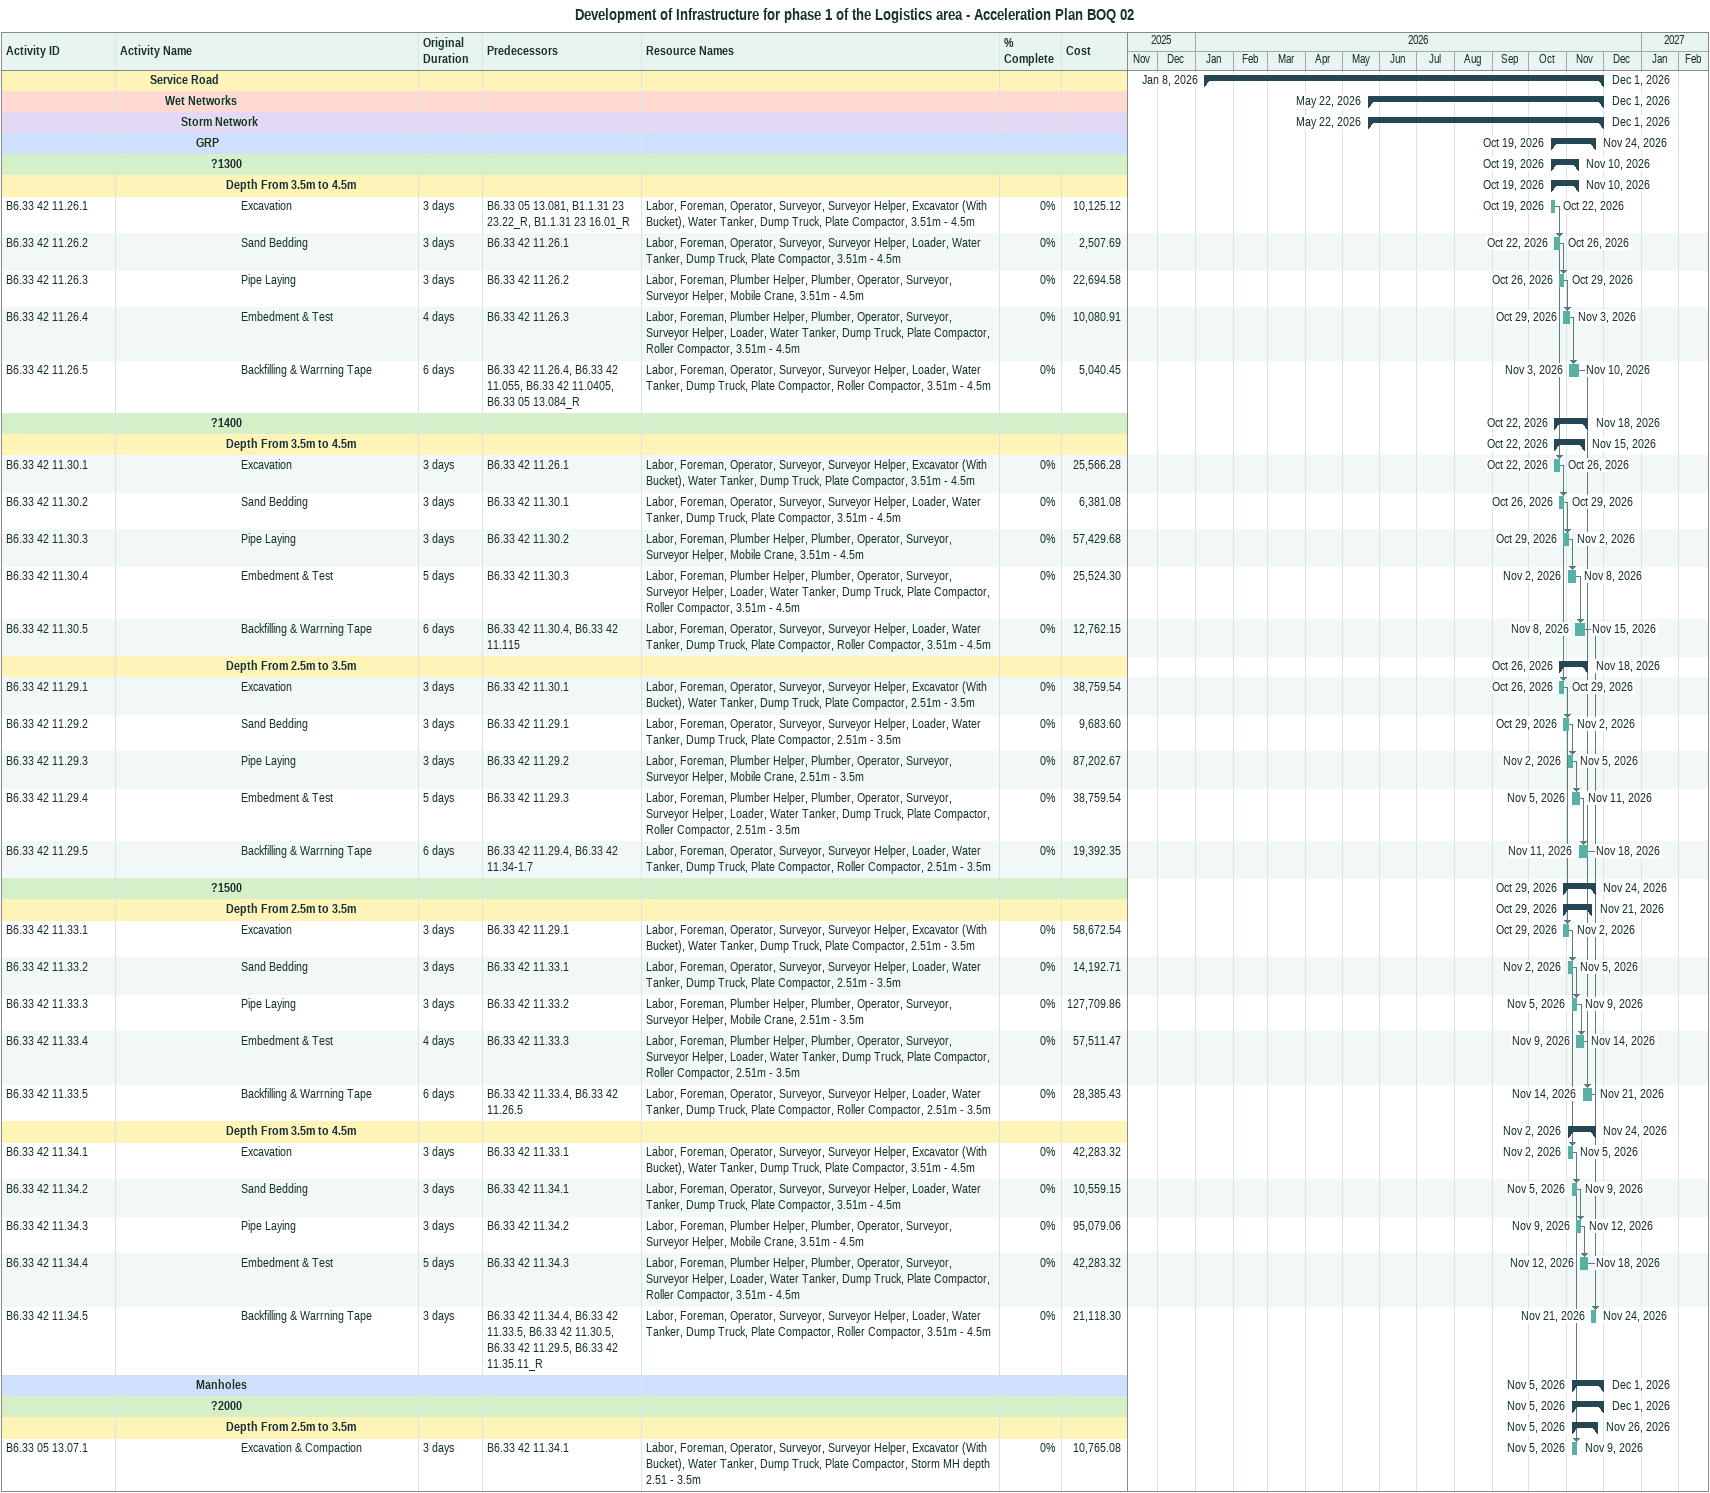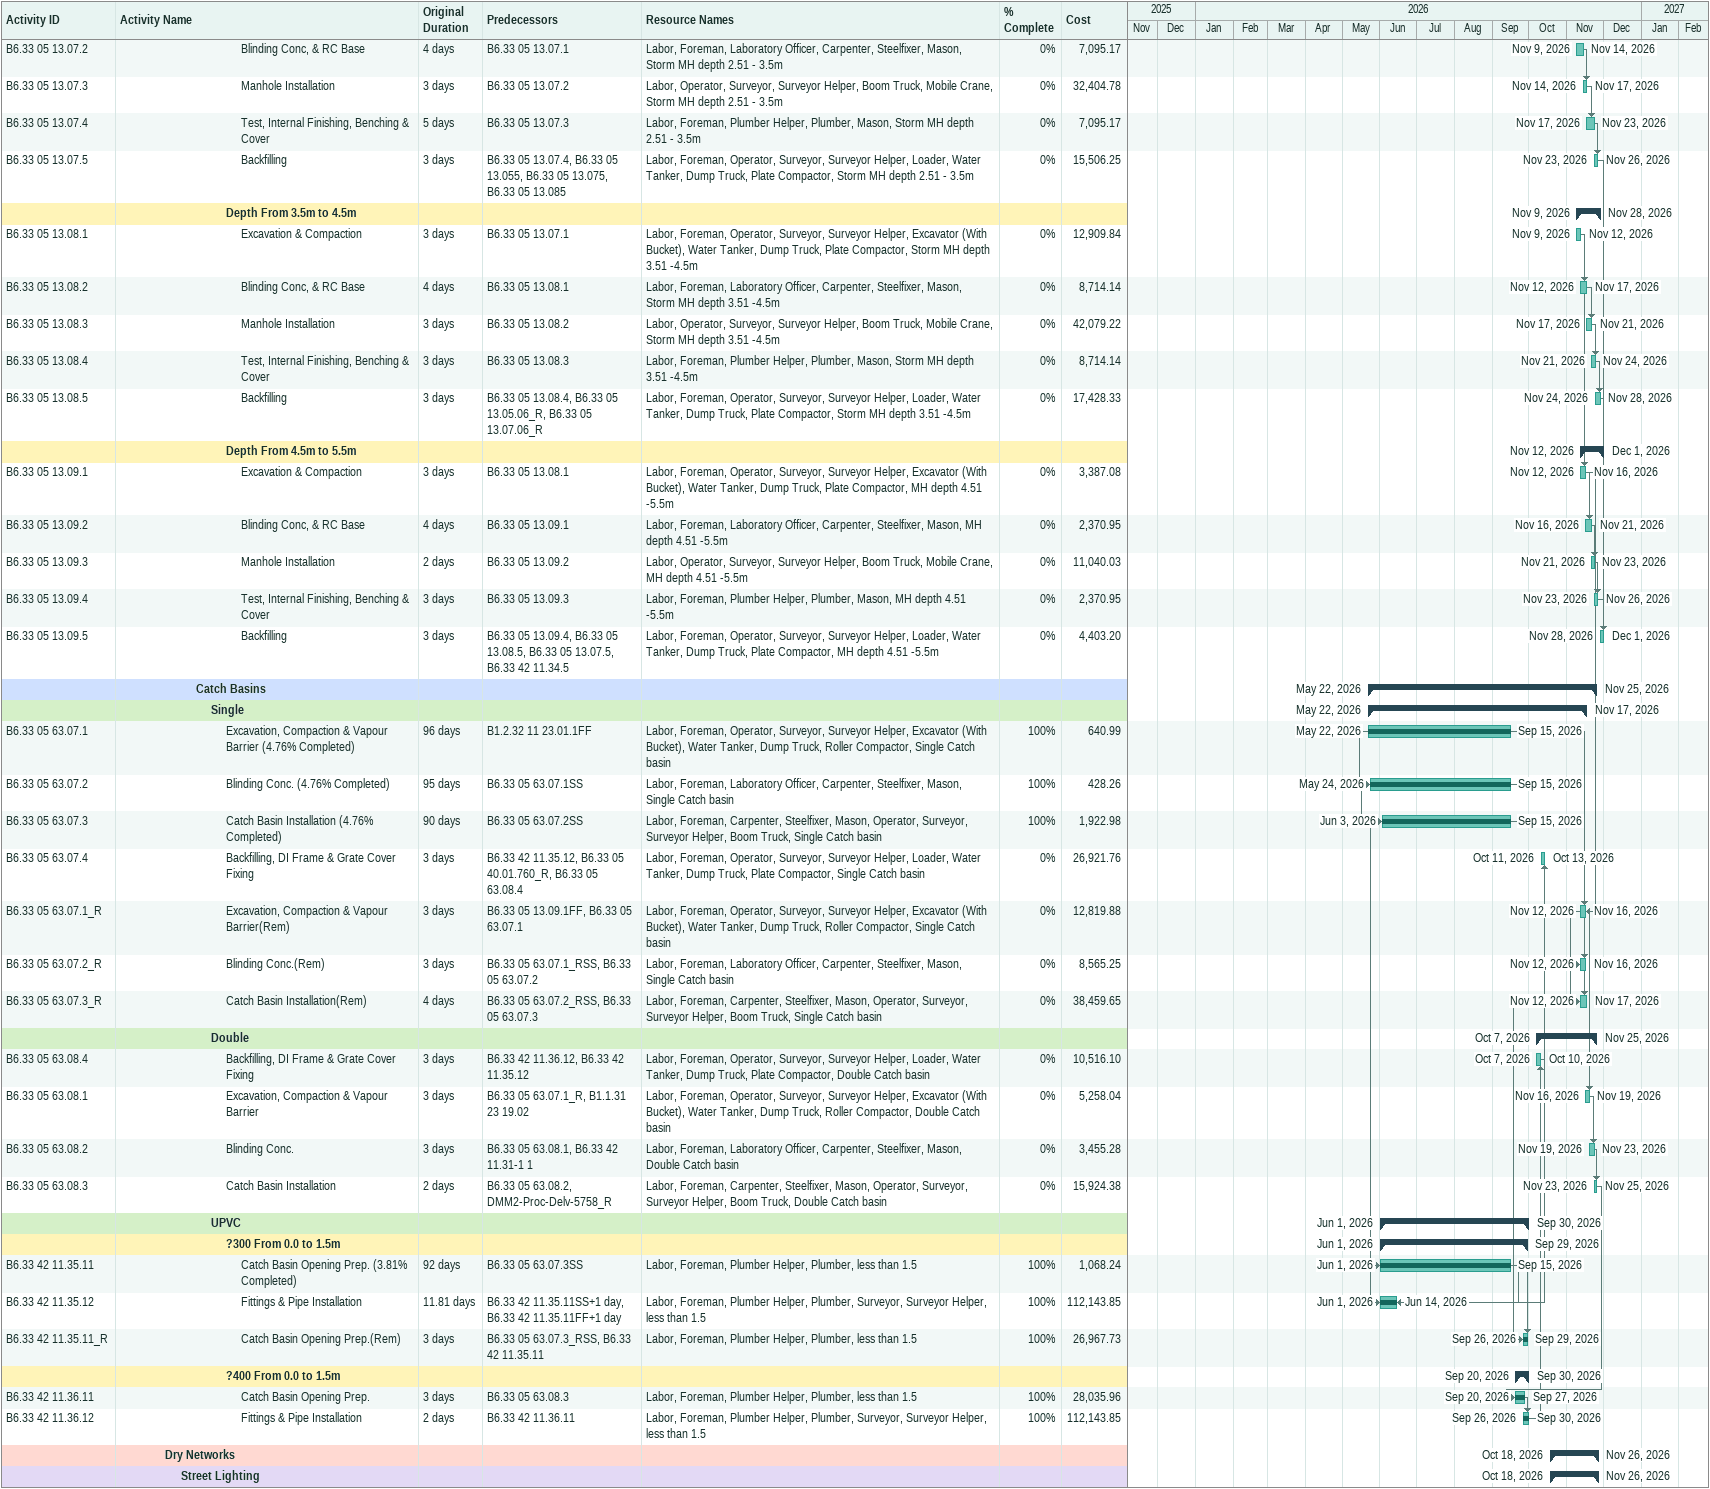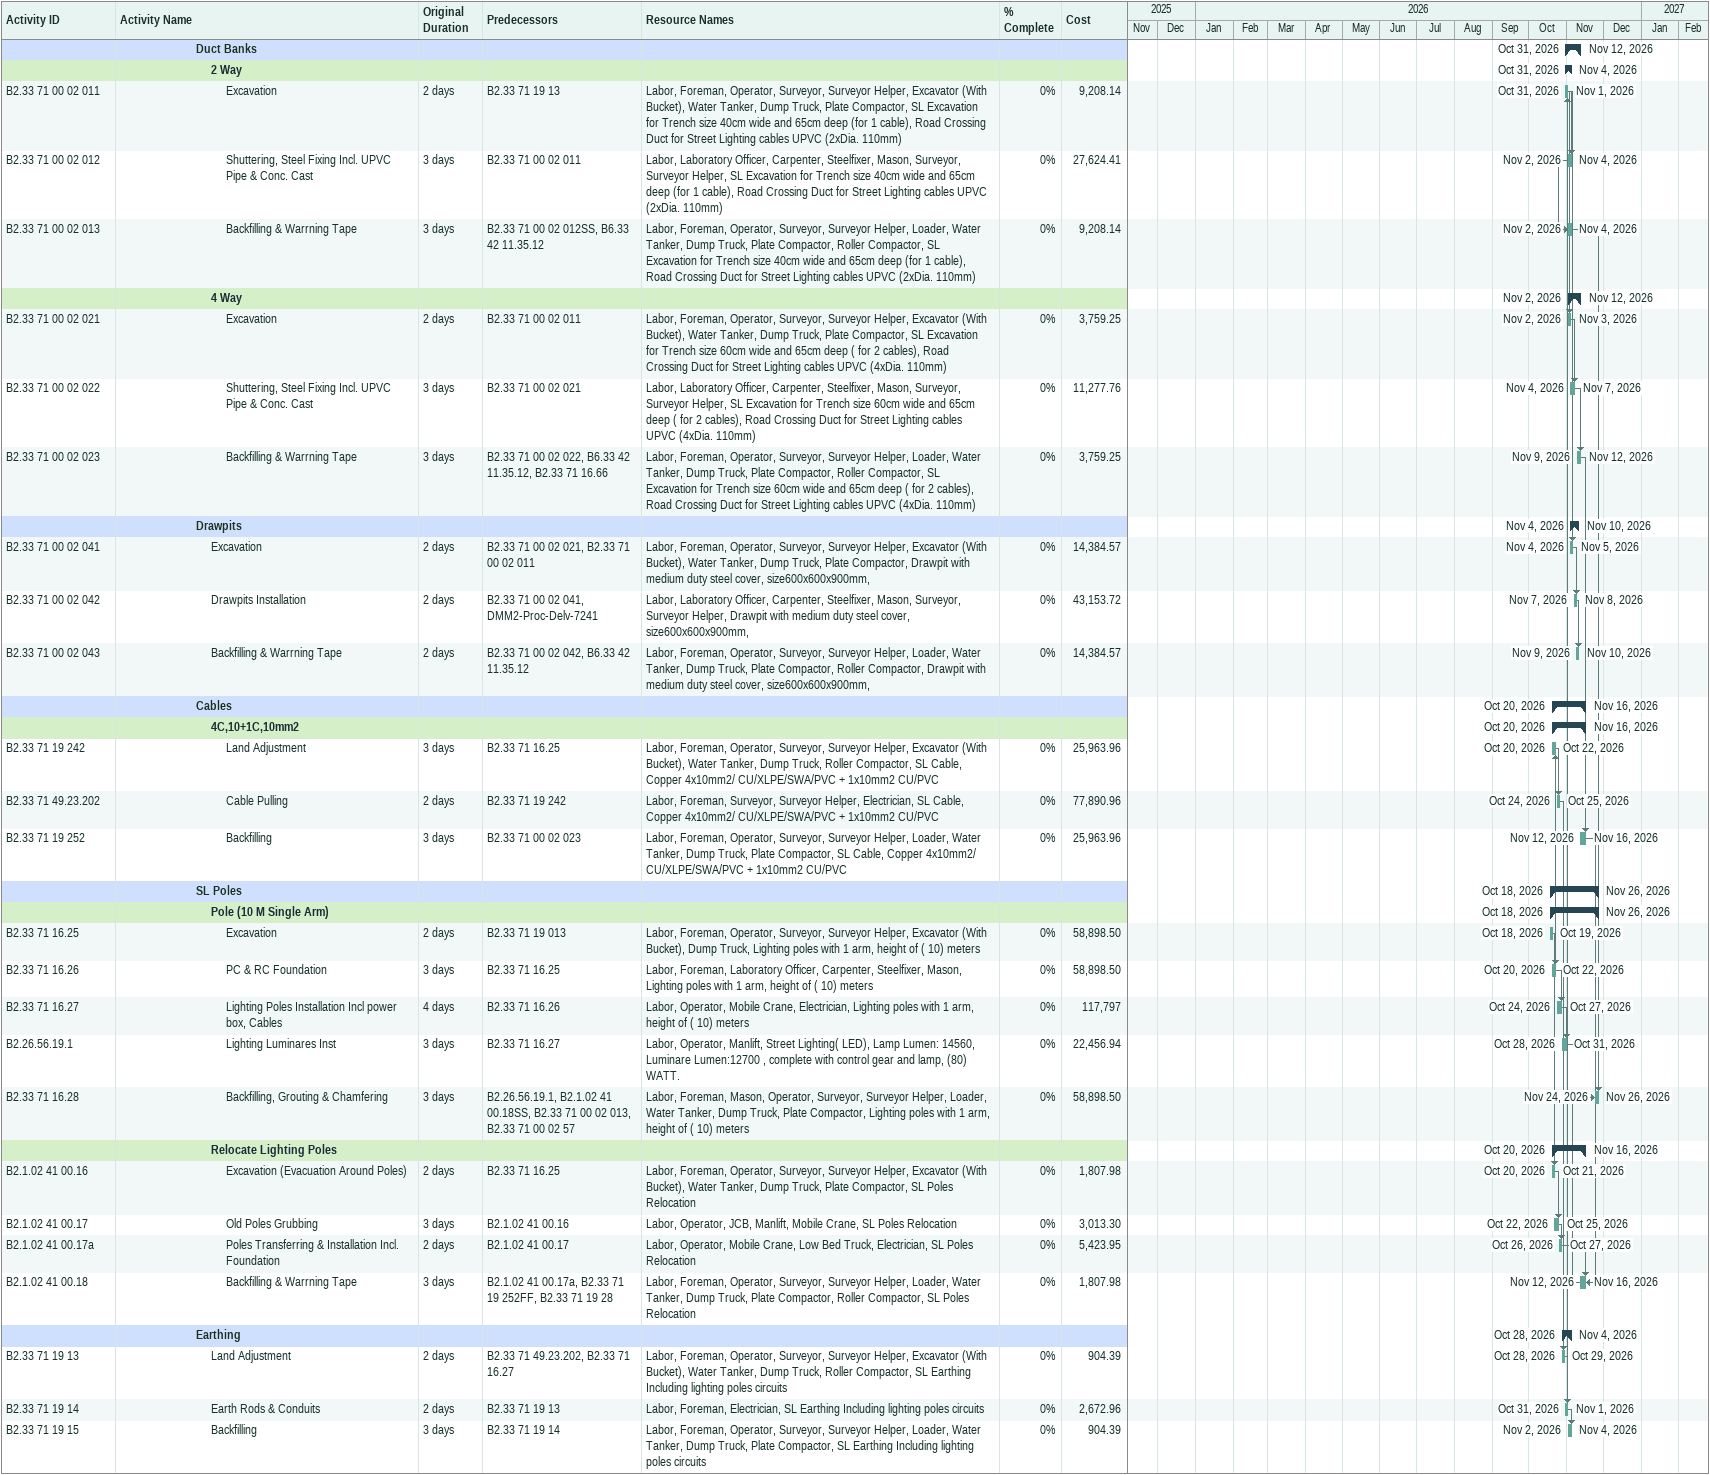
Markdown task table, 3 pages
Development of Infrastructure for phase 1 of the Logistics area - Acceleration Plan BOQ 02

| ID | Level | Task | Original duration | Start | Finish | Predecessors | Resources | % complete | Cost |
|---|---|---|---|---|---|---|---|---|---|
|  | 3 | **Service Road** |  | 2026-01-08 | 2026-12-01 |  |  |  |  |
|  | 4 | **Wet Networks** |  | 2026-05-22 | 2026-12-01 |  |  |  |  |
|  | 5 | **Storm Network** |  | 2026-05-22 | 2026-12-01 |  |  |  |  |
|  | 6 | **GRP** |  | 2026-10-19 | 2026-11-24 |  |  |  |  |
|  | 7 | **?1300** |  | 2026-10-19 | 2026-11-10 |  |  |  |  |
|  | 8 | **Depth From 3.5m to 4.5m** |  | 2026-10-19 | 2026-11-10 |  |  |  |  |
| B6.33 42 11.26.1 | 9 | Excavation | 3d | 2026-10-19 | 2026-10-22 | B6.33 05 13.081, B1.1.31 23 23.22_R, B1.1.31 23 16.01_R | Labor, Foreman, Operator, Surveyor, Surveyor Helper, Excavator (With Bucket), Water Tanker, Dump Truck, Plate Compactor, 3.51m - 4.5m | 0 | 10125.12 |
| B6.33 42 11.26.2 | 9 | Sand Bedding | 3d | 2026-10-22 | 2026-10-26 | B6.33 42 11.26.1 | Labor, Foreman, Operator, Surveyor, Surveyor Helper, Loader, Water Tanker, Dump Truck, Plate Compactor, 3.51m - 4.5m | 0 | 2507.69 |
| B6.33 42 11.26.3 | 9 | Pipe Laying | 3d | 2026-10-26 | 2026-10-29 | B6.33 42 11.26.2 | Labor, Foreman, Plumber Helper, Plumber, Operator, Surveyor, Surveyor Helper, Mobile Crane, 3.51m - 4.5m | 0 | 22694.58 |
| B6.33 42 11.26.4 | 9 | Embedment & Test | 4d | 2026-10-29 | 2026-11-03 | B6.33 42 11.26.3 | Labor, Foreman, Plumber Helper, Plumber, Operator, Surveyor, Surveyor Helper, Loader, Water Tanker, Dump Truck, Plate Compactor, Roller Compactor, 3.51m - 4.5m | 0 | 10080.91 |
| B6.33 42 11.26.5 | 9 | Backfilling & Warrning Tape | 6d | 2026-11-03 | 2026-11-10 | B6.33 42 11.26.4, B6.33 42 11.055, B6.33 42 11.0405, B6.33 05 13.084_R | Labor, Foreman, Operator, Surveyor, Surveyor Helper, Loader, Water Tanker, Dump Truck, Plate Compactor, Roller Compactor, 3.51m - 4.5m | 0 | 5040.45 |
|  | 7 | **?1400** |  | 2026-10-22 | 2026-11-18 |  |  |  |  |
|  | 8 | **Depth From 3.5m to 4.5m** |  | 2026-10-22 | 2026-11-15 |  |  |  |  |
| B6.33 42 11.30.1 | 9 | Excavation | 3d | 2026-10-22 | 2026-10-26 | B6.33 42 11.26.1 | Labor, Foreman, Operator, Surveyor, Surveyor Helper, Excavator (With Bucket), Water Tanker, Dump Truck, Plate Compactor, 3.51m - 4.5m | 0 | 25566.28 |
| B6.33 42 11.30.2 | 9 | Sand Bedding | 3d | 2026-10-26 | 2026-10-29 | B6.33 42 11.30.1 | Labor, Foreman, Operator, Surveyor, Surveyor Helper, Loader, Water Tanker, Dump Truck, Plate Compactor, 3.51m - 4.5m | 0 | 6381.08 |
| B6.33 42 11.30.3 | 9 | Pipe Laying | 3d | 2026-10-29 | 2026-11-02 | B6.33 42 11.30.2 | Labor, Foreman, Plumber Helper, Plumber, Operator, Surveyor, Surveyor Helper, Mobile Crane, 3.51m - 4.5m | 0 | 57429.68 |
| B6.33 42 11.30.4 | 9 | Embedment & Test | 5d | 2026-11-02 | 2026-11-08 | B6.33 42 11.30.3 | Labor, Foreman, Plumber Helper, Plumber, Operator, Surveyor, Surveyor Helper, Loader, Water Tanker, Dump Truck, Plate Compactor, Roller Compactor, 3.51m - 4.5m | 0 | 25524.30 |
| B6.33 42 11.30.5 | 9 | Backfilling & Warrning Tape | 6d | 2026-11-08 | 2026-11-15 | B6.33 42 11.30.4, B6.33 42 11.115 | Labor, Foreman, Operator, Surveyor, Surveyor Helper, Loader, Water Tanker, Dump Truck, Plate Compactor, Roller Compactor, 3.51m - 4.5m | 0 | 12762.15 |
|  | 8 | **Depth From 2.5m to 3.5m** |  | 2026-10-26 | 2026-11-18 |  |  |  |  |
| B6.33 42 11.29.1 | 9 | Excavation | 3d | 2026-10-26 | 2026-10-29 | B6.33 42 11.30.1 | Labor, Foreman, Operator, Surveyor, Surveyor Helper, Excavator (With Bucket), Water Tanker, Dump Truck, Plate Compactor, 2.51m - 3.5m | 0 | 38759.54 |
| B6.33 42 11.29.2 | 9 | Sand Bedding | 3d | 2026-10-29 | 2026-11-02 | B6.33 42 11.29.1 | Labor, Foreman, Operator, Surveyor, Surveyor Helper, Loader, Water Tanker, Dump Truck, Plate Compactor, 2.51m - 3.5m | 0 | 9683.60 |
| B6.33 42 11.29.3 | 9 | Pipe Laying | 3d | 2026-11-02 | 2026-11-05 | B6.33 42 11.29.2 | Labor, Foreman, Plumber Helper, Plumber, Operator, Surveyor, Surveyor Helper, Mobile Crane, 2.51m - 3.5m | 0 | 87202.67 |
| B6.33 42 11.29.4 | 9 | Embedment & Test | 5d | 2026-11-05 | 2026-11-11 | B6.33 42 11.29.3 | Labor, Foreman, Plumber Helper, Plumber, Operator, Surveyor, Surveyor Helper, Loader, Water Tanker, Dump Truck, Plate Compactor, Roller Compactor, 2.51m - 3.5m | 0 | 38759.54 |
| B6.33 42 11.29.5 | 9 | Backfilling & Warrning Tape | 6d | 2026-11-11 | 2026-11-18 | B6.33 42 11.29.4, B6.33 42 11.34-1.7 | Labor, Foreman, Operator, Surveyor, Surveyor Helper, Loader, Water Tanker, Dump Truck, Plate Compactor, Roller Compactor, 2.51m - 3.5m | 0 | 19392.35 |
|  | 7 | **?1500** |  | 2026-10-29 | 2026-11-24 |  |  |  |  |
|  | 8 | **Depth From 2.5m to 3.5m** |  | 2026-10-29 | 2026-11-21 |  |  |  |  |
| B6.33 42 11.33.1 | 9 | Excavation | 3d | 2026-10-29 | 2026-11-02 | B6.33 42 11.29.1 | Labor, Foreman, Operator, Surveyor, Surveyor Helper, Excavator (With Bucket), Water Tanker, Dump Truck, Plate Compactor, 2.51m - 3.5m | 0 | 58672.54 |
| B6.33 42 11.33.2 | 9 | Sand Bedding | 3d | 2026-11-02 | 2026-11-05 | B6.33 42 11.33.1 | Labor, Foreman, Operator, Surveyor, Surveyor Helper, Loader, Water Tanker, Dump Truck, Plate Compactor, 2.51m - 3.5m | 0 | 14192.71 |
| B6.33 42 11.33.3 | 9 | Pipe Laying | 3d | 2026-11-05 | 2026-11-09 | B6.33 42 11.33.2 | Labor, Foreman, Plumber Helper, Plumber, Operator, Surveyor, Surveyor Helper, Mobile Crane, 2.51m - 3.5m | 0 | 127709.86 |
| B6.33 42 11.33.4 | 9 | Embedment & Test | 4d | 2026-11-09 | 2026-11-14 | B6.33 42 11.33.3 | Labor, Foreman, Plumber Helper, Plumber, Operator, Surveyor, Surveyor Helper, Loader, Water Tanker, Dump Truck, Plate Compactor, Roller Compactor, 2.51m - 3.5m | 0 | 57511.47 |
| B6.33 42 11.33.5 | 9 | Backfilling & Warrning Tape | 6d | 2026-11-14 | 2026-11-21 | B6.33 42 11.33.4, B6.33 42 11.26.5 | Labor, Foreman, Operator, Surveyor, Surveyor Helper, Loader, Water Tanker, Dump Truck, Plate Compactor, Roller Compactor, 2.51m - 3.5m | 0 | 28385.43 |
|  | 8 | **Depth From 3.5m to 4.5m** |  | 2026-11-02 | 2026-11-24 |  |  |  |  |
| B6.33 42 11.34.1 | 9 | Excavation | 3d | 2026-11-02 | 2026-11-05 | B6.33 42 11.33.1 | Labor, Foreman, Operator, Surveyor, Surveyor Helper, Excavator (With Bucket), Water Tanker, Dump Truck, Plate Compactor, 3.51m - 4.5m | 0 | 42283.32 |
| B6.33 42 11.34.2 | 9 | Sand Bedding | 3d | 2026-11-05 | 2026-11-09 | B6.33 42 11.34.1 | Labor, Foreman, Operator, Surveyor, Surveyor Helper, Loader, Water Tanker, Dump Truck, Plate Compactor, 3.51m - 4.5m | 0 | 10559.15 |
| B6.33 42 11.34.3 | 9 | Pipe Laying | 3d | 2026-11-09 | 2026-11-12 | B6.33 42 11.34.2 | Labor, Foreman, Plumber Helper, Plumber, Operator, Surveyor, Surveyor Helper, Mobile Crane, 3.51m - 4.5m | 0 | 95079.06 |
| B6.33 42 11.34.4 | 9 | Embedment & Test | 5d | 2026-11-12 | 2026-11-18 | B6.33 42 11.34.3 | Labor, Foreman, Plumber Helper, Plumber, Operator, Surveyor, Surveyor Helper, Loader, Water Tanker, Dump Truck, Plate Compactor, Roller Compactor, 3.51m - 4.5m | 0 | 42283.32 |
| B6.33 42 11.34.5 | 9 | Backfilling & Warrning Tape | 3d | 2026-11-21 | 2026-11-24 | B6.33 42 11.34.4, B6.33 42 11.33.5, B6.33 42 11.30.5, B6.33 42 11.29.5, B6.33 42 11.35.11_R | Labor, Foreman, Operator, Surveyor, Surveyor Helper, Loader, Water Tanker, Dump Truck, Plate Compactor, Roller Compactor, 3.51m - 4.5m | 0 | 21118.30 |
|  | 6 | **Manholes** |  | 2026-11-05 | 2026-12-01 |  |  |  |  |
|  | 7 | **?2000** |  | 2026-11-05 | 2026-12-01 |  |  |  |  |
|  | 8 | **Depth From 2.5m to 3.5m** |  | 2026-11-05 | 2026-11-26 |  |  |  |  |
| B6.33 05 13.07.1 | 9 | Excavation & Compaction | 3d | 2026-11-05 | 2026-11-09 | B6.33 42 11.34.1 | Labor, Foreman, Operator, Surveyor, Surveyor Helper, Excavator (With Bucket), Water Tanker, Dump Truck, Plate Compactor, Storm MH depth 2.51 - 3.5m | 0 | 10765.08 |
| B6.33 05 13.07.2 | 9 | Blinding Conc, & RC Base | 4d | 2026-11-09 | 2026-11-14 | B6.33 05 13.07.1 | Labor, Foreman, Laboratory Officer, Carpenter, Steelfixer, Mason, Storm MH depth 2.51 - 3.5m | 0 | 7095.17 |
| B6.33 05 13.07.3 | 9 | Manhole Installation | 3d | 2026-11-14 | 2026-11-17 | B6.33 05 13.07.2 | Labor, Operator, Surveyor, Surveyor Helper, Boom Truck, Mobile Crane, Storm MH depth 2.51 - 3.5m | 0 | 32404.78 |
| B6.33 05 13.07.4 | 9 | Test, Internal Finishing, Benching & Cover | 5d | 2026-11-17 | 2026-11-23 | B6.33 05 13.07.3 | Labor, Foreman, Plumber Helper, Plumber, Mason, Storm MH depth 2.51 - 3.5m | 0 | 7095.17 |
| B6.33 05 13.07.5 | 9 | Backfilling | 3d | 2026-11-23 | 2026-11-26 | B6.33 05 13.07.4, B6.33 05 13.055, B6.33 05 13.075, B6.33 05 13.085 | Labor, Foreman, Operator, Surveyor, Surveyor Helper, Loader, Water Tanker, Dump Truck, Plate Compactor, Storm MH depth 2.51 - 3.5m | 0 | 15506.25 |
|  | 8 | **Depth From 3.5m to 4.5m** |  | 2026-11-09 | 2026-11-28 |  |  |  |  |
| B6.33 05 13.08.1 | 9 | Excavation & Compaction | 3d | 2026-11-09 | 2026-11-12 | B6.33 05 13.07.1 | Labor, Foreman, Operator, Surveyor, Surveyor Helper, Excavator (With Bucket), Water Tanker, Dump Truck, Plate Compactor, Storm MH depth 3.51 -4.5m | 0 | 12909.84 |
| B6.33 05 13.08.2 | 9 | Blinding Conc, & RC Base | 4d | 2026-11-12 | 2026-11-17 | B6.33 05 13.08.1 | Labor, Foreman, Laboratory Officer, Carpenter, Steelfixer, Mason, Storm MH depth 3.51 -4.5m | 0 | 8714.14 |
| B6.33 05 13.08.3 | 9 | Manhole Installation | 3d | 2026-11-17 | 2026-11-21 | B6.33 05 13.08.2 | Labor, Operator, Surveyor, Surveyor Helper, Boom Truck, Mobile Crane, Storm MH depth 3.51 -4.5m | 0 | 42079.22 |
| B6.33 05 13.08.4 | 9 | Test, Internal Finishing, Benching & Cover | 3d | 2026-11-21 | 2026-11-24 | B6.33 05 13.08.3 | Labor, Foreman, Plumber Helper, Plumber, Mason, Storm MH depth 3.51 -4.5m | 0 | 8714.14 |
| B6.33 05 13.08.5 | 9 | Backfilling | 3d | 2026-11-24 | 2026-11-28 | B6.33 05 13.08.4, B6.33 05 13.05.06_R, B6.33 05 13.07.06_R | Labor, Foreman, Operator, Surveyor, Surveyor Helper, Loader, Water Tanker, Dump Truck, Plate Compactor, Storm MH depth 3.51 -4.5m | 0 | 17428.33 |
|  | 8 | **Depth From 4.5m to 5.5m** |  | 2026-11-12 | 2026-12-01 |  |  |  |  |
| B6.33 05 13.09.1 | 9 | Excavation & Compaction | 3d | 2026-11-12 | 2026-11-16 | B6.33 05 13.08.1 | Labor, Foreman, Operator, Surveyor, Surveyor Helper, Excavator (With Bucket), Water Tanker, Dump Truck, Plate Compactor, MH depth 4.51 -5.5m | 0 | 3387.08 |
| B6.33 05 13.09.2 | 9 | Blinding Conc, & RC Base | 4d | 2026-11-16 | 2026-11-21 | B6.33 05 13.09.1 | Labor, Foreman, Laboratory Officer, Carpenter, Steelfixer, Mason, MH depth 4.51 -5.5m | 0 | 2370.95 |
| B6.33 05 13.09.3 | 9 | Manhole Installation | 2d | 2026-11-21 | 2026-11-23 | B6.33 05 13.09.2 | Labor, Operator, Surveyor, Surveyor Helper, Boom Truck, Mobile Crane, MH depth 4.51 -5.5m | 0 | 11040.03 |
| B6.33 05 13.09.4 | 9 | Test, Internal Finishing, Benching & Cover | 3d | 2026-11-23 | 2026-11-26 | B6.33 05 13.09.3 | Labor, Foreman, Plumber Helper, Plumber, Mason, MH depth 4.51 -5.5m | 0 | 2370.95 |
| B6.33 05 13.09.5 | 9 | Backfilling | 3d | 2026-11-28 | 2026-12-01 | B6.33 05 13.09.4, B6.33 05 13.08.5, B6.33 05 13.07.5, B6.33 42 11.34.5 | Labor, Foreman, Operator, Surveyor, Surveyor Helper, Loader, Water Tanker, Dump Truck, Plate Compactor, MH depth 4.51 -5.5m | 0 | 4403.20 |
|  | 6 | **Catch Basins** |  | 2026-05-22 | 2026-11-25 |  |  |  |  |
|  | 7 | **Single** |  | 2026-05-22 | 2026-11-17 |  |  |  |  |
| B6.33 05 63.07.1 | 8 | Excavation, Compaction & Vapour Barrier (4.76% Completed) | 96d | 2026-05-22 | 2026-09-15 | B1.2.32 11 23.01.1FF | Labor, Foreman, Operator, Surveyor, Surveyor Helper, Excavator (With Bucket), Water Tanker, Dump Truck, Roller Compactor, Single Catch basin | 100 | 640.99 |
| B6.33 05 63.07.2 | 8 | Blinding Conc. (4.76% Completed) | 95d | 2026-05-24 | 2026-09-15 | B6.33 05 63.07.1SS | Labor, Foreman, Laboratory Officer, Carpenter, Steelfixer, Mason, Single Catch basin | 100 | 428.26 |
| B6.33 05 63.07.3 | 8 | Catch Basin Installation (4.76% Completed) | 90d | 2026-06-03 | 2026-09-15 | B6.33 05 63.07.2SS | Labor, Foreman, Carpenter, Steelfixer, Mason, Operator, Surveyor, Surveyor Helper, Boom Truck, Single Catch basin | 100 | 1922.98 |
| B6.33 05 63.07.4 | 8 | Backfilling, DI Frame & Grate Cover Fixing | 3d | 2026-10-11 | 2026-10-13 | B6.33 42 11.35.12, B6.33 05 40.01.760_R, B6.33 05 63.08.4 | Labor, Foreman, Operator, Surveyor, Surveyor Helper, Loader, Water Tanker, Dump Truck, Plate Compactor, Single Catch basin | 0 | 26921.76 |
| B6.33 05 63.07.1_R | 8 | Excavation, Compaction & Vapour Barrier(Rem) | 3d | 2026-11-12 | 2026-11-16 | B6.33 05 13.09.1FF, B6.33 05 63.07.1 | Labor, Foreman, Operator, Surveyor, Surveyor Helper, Excavator (With Bucket), Water Tanker, Dump Truck, Roller Compactor, Single Catch basin | 0 | 12819.88 |
| B6.33 05 63.07.2_R | 8 | Blinding Conc.(Rem) | 3d | 2026-11-12 | 2026-11-16 | B6.33 05 63.07.1_RSS, B6.33 05 63.07.2 | Labor, Foreman, Laboratory Officer, Carpenter, Steelfixer, Mason, Single Catch basin | 0 | 8565.25 |
| B6.33 05 63.07.3_R | 8 | Catch Basin Installation(Rem) | 4d | 2026-11-12 | 2026-11-17 | B6.33 05 63.07.2_RSS, B6.33 05 63.07.3 | Labor, Foreman, Carpenter, Steelfixer, Mason, Operator, Surveyor, Surveyor Helper, Boom Truck, Single Catch basin | 0 | 38459.65 |
|  | 7 | **Double** |  | 2026-10-07 | 2026-11-25 |  |  |  |  |
| B6.33 05 63.08.4 | 8 | Backfilling, DI Frame & Grate Cover Fixing | 3d | 2026-10-07 | 2026-10-10 | B6.33 42 11.36.12, B6.33 42 11.35.12 | Labor, Foreman, Operator, Surveyor, Surveyor Helper, Loader, Water Tanker, Dump Truck, Plate Compactor, Double Catch basin | 0 | 10516.10 |
| B6.33 05 63.08.1 | 8 | Excavation, Compaction & Vapour Barrier | 3d | 2026-11-16 | 2026-11-19 | B6.33 05 63.07.1_R, B1.1.31 23 19.02 | Labor, Foreman, Operator, Surveyor, Surveyor Helper, Excavator (With Bucket), Water Tanker, Dump Truck, Roller Compactor, Double Catch basin | 0 | 5258.04 |
| B6.33 05 63.08.2 | 8 | Blinding Conc. | 3d | 2026-11-19 | 2026-11-23 | B6.33 05 63.08.1, B6.33 42 11.31-1 1 | Labor, Foreman, Laboratory Officer, Carpenter, Steelfixer, Mason, Double Catch basin | 0 | 3455.28 |
| B6.33 05 63.08.3 | 8 | Catch Basin Installation | 2d | 2026-11-23 | 2026-11-25 | B6.33 05 63.08.2, DMM2-Proc-Delv-5758_R | Labor, Foreman, Carpenter, Steelfixer, Mason, Operator, Surveyor, Surveyor Helper, Boom Truck, Double Catch basin | 0 | 15924.38 |
|  | 7 | **UPVC** |  | 2026-06-01 | 2026-09-30 |  |  |  |  |
|  | 8 | **?300 From 0.0 to 1.5m** |  | 2026-06-01 | 2026-09-29 |  |  |  |  |
| B6.33 42 11.35.11 | 9 | Catch Basin Opening Prep. (3.81% Completed) | 92d | 2026-06-01 | 2026-09-15 | B6.33 05 63.07.3SS | Labor, Foreman, Plumber Helper, Plumber, less than 1.5 | 100 | 1068.24 |
| B6.33 42 11.35.12 | 9 | Fittings & Pipe Installation | 11.81d | 2026-06-01 | 2026-06-14 | B6.33 42 11.35.11SS+1d, B6.33 42 11.35.11FF+1d | Labor, Foreman, Plumber Helper, Plumber, Surveyor, Surveyor Helper, less than 1.5 | 100 | 112143.85 |
| B6.33 42 11.35.11_R | 9 | Catch Basin Opening Prep.(Rem) | 3d | 2026-09-26 | 2026-09-29 | B6.33 05 63.07.3_RSS, B6.33 42 11.35.11 | Labor, Foreman, Plumber Helper, Plumber, less than 1.5 | 100 | 26967.73 |
|  | 8 | **?400 From 0.0 to 1.5m** |  | 2026-09-20 | 2026-09-30 |  |  |  |  |
| B6.33 42 11.36.11 | 9 | Catch Basin Opening Prep. | 3d | 2026-09-20 | 2026-09-27 | B6.33 05 63.08.3 | Labor, Foreman, Plumber Helper, Plumber, less than 1.5 | 100 | 28035.96 |
| B6.33 42 11.36.12 | 9 | Fittings & Pipe Installation | 2d | 2026-09-26 | 2026-09-30 | B6.33 42 11.36.11 | Labor, Foreman, Plumber Helper, Plumber, Surveyor, Surveyor Helper, less than 1.5 | 100 | 112143.85 |
|  | 4 | **Dry Networks** |  | 2026-10-18 | 2026-11-26 |  |  |  |  |
|  | 5 | **Street Lighting** |  | 2026-10-18 | 2026-11-26 |  |  |  |  |
|  | 6 | **Duct Banks** |  | 2026-10-31 | 2026-11-12 |  |  |  |  |
|  | 7 | **2 Way** |  | 2026-10-31 | 2026-11-04 |  |  |  |  |
| B2.33 71 00 02 011 | 8 | Excavation | 2d | 2026-10-31 | 2026-11-01 | B2.33 71 19 13 | Labor, Foreman, Operator, Surveyor, Surveyor Helper, Excavator (With Bucket), Water Tanker, Dump Truck, Plate Compactor, SL Excavation for Trench size 40cm wide and 65cm deep (for 1 cable), Road Crossing Duct for Street Lighting cables UPVC (2xDia. 110mm) | 0 | 9208.14 |
| B2.33 71 00 02 012 | 8 | Shuttering, Steel Fixing Incl. UPVC Pipe & Conc. Cast | 3d | 2026-11-02 | 2026-11-04 | B2.33 71 00 02 011 | Labor, Laboratory Officer, Carpenter, Steelfixer, Mason, Surveyor, Surveyor Helper, SL Excavation for Trench size 40cm wide and 65cm deep (for 1 cable), Road Crossing Duct for Street Lighting cables UPVC (2xDia. 110mm) | 0 | 27624.41 |
| B2.33 71 00 02 013 | 8 | Backfilling & Warrning Tape | 3d | 2026-11-02 | 2026-11-04 | B2.33 71 00 02 012SS, B6.33 42 11.35.12 | Labor, Foreman, Operator, Surveyor, Surveyor Helper, Loader, Water Tanker, Dump Truck, Plate Compactor, Roller Compactor, SL Excavation for Trench size 40cm wide and 65cm deep (for 1 cable), Road Crossing Duct for Street Lighting cables UPVC (2xDia. 110mm) | 0 | 9208.14 |
|  | 7 | **4 Way** |  | 2026-11-02 | 2026-11-12 |  |  |  |  |
| B2.33 71 00 02 021 | 8 | Excavation | 2d | 2026-11-02 | 2026-11-03 | B2.33 71 00 02 011 | Labor, Foreman, Operator, Surveyor, Surveyor Helper, Excavator (With Bucket), Water Tanker, Dump Truck, Plate Compactor, SL Excavation for Trench size 60cm wide and 65cm deep ( for 2 cables), Road Crossing Duct for Street Lighting cables UPVC (4xDia. 110mm) | 0 | 3759.25 |
| B2.33 71 00 02 022 | 8 | Shuttering, Steel Fixing Incl. UPVC Pipe & Conc. Cast | 3d | 2026-11-04 | 2026-11-07 | B2.33 71 00 02 021 | Labor, Laboratory Officer, Carpenter, Steelfixer, Mason, Surveyor, Surveyor Helper, SL Excavation for Trench size 60cm wide and 65cm deep ( for 2 cables), Road Crossing Duct for Street Lighting cables UPVC (4xDia. 110mm) | 0 | 11277.76 |
| B2.33 71 00 02 023 | 8 | Backfilling & Warrning Tape | 3d | 2026-11-09 | 2026-11-12 | B2.33 71 00 02 022, B6.33 42 11.35.12, B2.33 71 16.66 | Labor, Foreman, Operator, Surveyor, Surveyor Helper, Loader, Water Tanker, Dump Truck, Plate Compactor, Roller Compactor, SL Excavation for Trench size 60cm wide and 65cm deep ( for 2 cables), Road Crossing Duct for Street Lighting cables UPVC (4xDia. 110mm) | 0 | 3759.25 |
|  | 6 | **Drawpits** |  | 2026-11-04 | 2026-11-10 |  |  |  |  |
| B2.33 71 00 02 041 | 7 | Excavation | 2d | 2026-11-04 | 2026-11-05 | B2.33 71 00 02 021, B2.33 71 00 02 011 | Labor, Foreman, Operator, Surveyor, Surveyor Helper, Excavator (With Bucket), Water Tanker, Dump Truck, Plate Compactor, Drawpit with medium duty steel cover, size600x600x900mm, | 0 | 14384.57 |
| B2.33 71 00 02 042 | 7 | Drawpits Installation | 2d | 2026-11-07 | 2026-11-08 | B2.33 71 00 02 041, DMM2-Proc-Delv-7241 | Labor, Laboratory Officer, Carpenter, Steelfixer, Mason, Surveyor, Surveyor Helper, Drawpit with medium duty steel cover, size600x600x900mm, | 0 | 43153.72 |
| B2.33 71 00 02 043 | 7 | Backfilling & Warrning Tape | 2d | 2026-11-09 | 2026-11-10 | B2.33 71 00 02 042, B6.33 42 11.35.12 | Labor, Foreman, Operator, Surveyor, Surveyor Helper, Loader, Water Tanker, Dump Truck, Plate Compactor, Roller Compactor, Drawpit with medium duty steel cover, size600x600x900mm, | 0 | 14384.57 |
|  | 6 | **Cables** |  | 2026-10-20 | 2026-11-16 |  |  |  |  |
|  | 7 | **4C,10+1C,10mm2** |  | 2026-10-20 | 2026-11-16 |  |  |  |  |
| B2.33 71 19 242 | 8 | Land Adjustment | 3d | 2026-10-20 | 2026-10-22 | B2.33 71 16.25 | Labor, Foreman, Operator, Surveyor, Surveyor Helper, Excavator (With Bucket), Water Tanker, Dump Truck, Roller Compactor, SL Cable, Copper 4x10mm2/ CU/XLPE/SWA/PVC + 1x10mm2 CU/PVC | 0 | 25963.96 |
| B2.33 71 49.23.202 | 8 | Cable Pulling | 2d | 2026-10-24 | 2026-10-25 | B2.33 71 19 242 | Labor, Foreman, Surveyor, Surveyor Helper, Electrician, SL Cable, Copper 4x10mm2/ CU/XLPE/SWA/PVC + 1x10mm2 CU/PVC | 0 | 77890.96 |
| B2.33 71 19 252 | 8 | Backfilling | 3d | 2026-11-12 | 2026-11-16 | B2.33 71 00 02 023 | Labor, Foreman, Operator, Surveyor, Surveyor Helper, Loader, Water Tanker, Dump Truck, Plate Compactor, SL Cable, Copper 4x10mm2/ CU/XLPE/SWA/PVC + 1x10mm2 CU/PVC | 0 | 25963.96 |
|  | 6 | **SL Poles** |  | 2026-10-18 | 2026-11-26 |  |  |  |  |
|  | 7 | **Pole (10 M Single Arm)** |  | 2026-10-18 | 2026-11-26 |  |  |  |  |
| B2.33 71 16.25 | 8 | Excavation | 2d | 2026-10-18 | 2026-10-19 | B2.33 71 19 013 | Labor, Foreman, Operator, Surveyor, Surveyor Helper, Excavator (With Bucket), Dump Truck, Lighting poles with 1 arm, height of ( 10) meters | 0 | 58898.50 |
| B2.33 71 16.26 | 8 | PC & RC Foundation | 3d | 2026-10-20 | 2026-10-22 | B2.33 71 16.25 | Labor, Foreman, Laboratory Officer, Carpenter, Steelfixer, Mason, Lighting poles with 1 arm, height of ( 10) meters | 0 | 58898.50 |
| B2.33 71 16.27 | 8 | Lighting Poles Installation Incl power box, Cables | 4d | 2026-10-24 | 2026-10-27 | B2.33 71 16.26 | Labor, Operator, Mobile Crane, Electrician, Lighting poles with 1 arm, height of ( 10) meters | 0 | 117797 |
| B2.26.56.19.1 | 8 | Lighting Luminares Inst | 3d | 2026-10-28 | 2026-10-31 | B2.33 71 16.27 | Labor, Operator, Manlift, Street Lighting( LED), Lamp Lumen: 14560, Luminare Lumen:12700 , complete with control gear and lamp, (80) WATT. | 0 | 22456.94 |
| B2.33 71 16.28 | 8 | Backfilling, Grouting & Chamfering | 3d | 2026-11-24 | 2026-11-26 | B2.26.56.19.1, B2.1.02 41 00.18SS, B2.33 71 00 02 013, B2.33 71 00 02 57 | Labor, Foreman, Mason, Operator, Surveyor, Surveyor Helper, Loader, Water Tanker, Dump Truck, Plate Compactor, Lighting poles with 1 arm, height of ( 10) meters | 0 | 58898.50 |
|  | 7 | **Relocate Lighting Poles** |  | 2026-10-20 | 2026-11-16 |  |  |  |  |
| B2.1.02 41 00.16 | 8 | Excavation (Evacuation Around Poles) | 2d | 2026-10-20 | 2026-10-21 | B2.33 71 16.25 | Labor, Foreman, Operator, Surveyor, Surveyor Helper, Excavator (With Bucket), Water Tanker, Dump Truck, Plate Compactor, SL Poles Relocation | 0 | 1807.98 |
| B2.1.02 41 00.17 | 8 | Old Poles Grubbing | 3d | 2026-10-22 | 2026-10-25 | B2.1.02 41 00.16 | Labor, Operator, JCB, Manlift, Mobile Crane, SL Poles Relocation | 0 | 3013.30 |
| B2.1.02 41 00.17a | 8 | Poles Transferring & Installation Incl. Foundation | 2d | 2026-10-26 | 2026-10-27 | B2.1.02 41 00.17 | Labor, Operator, Mobile Crane, Low Bed Truck, Electrician, SL Poles Relocation | 0 | 5423.95 |
| B2.1.02 41 00.18 | 8 | Backfilling & Warrning Tape | 3d | 2026-11-12 | 2026-11-16 | B2.1.02 41 00.17a, B2.33 71 19 252FF, B2.33 71 19 28 | Labor, Foreman, Operator, Surveyor, Surveyor Helper, Loader, Water Tanker, Dump Truck, Plate Compactor, Roller Compactor, SL Poles Relocation | 0 | 1807.98 |
|  | 6 | **Earthing** |  | 2026-10-28 | 2026-11-04 |  |  |  |  |
| B2.33 71 19 13 | 7 | Land Adjustment | 2d | 2026-10-28 | 2026-10-29 | B2.33 71 49.23.202, B2.33 71 16.27 | Labor, Foreman, Operator, Surveyor, Surveyor Helper, Excavator (With Bucket), Water Tanker, Dump Truck, Roller Compactor, SL Earthing Including lighting poles circuits | 0 | 904.39 |
| B2.33 71 19 14 | 7 | Earth Rods & Conduits | 2d | 2026-10-31 | 2026-11-01 | B2.33 71 19 13 | Labor, Foreman, Electrician, SL Earthing Including lighting poles circuits | 0 | 2672.96 |
| B2.33 71 19 15 | 7 | Backfilling | 3d | 2026-11-02 | 2026-11-04 | B2.33 71 19 14 | Labor, Foreman, Operator, Surveyor, Surveyor Helper, Loader, Water Tanker, Dump Truck, Plate Compactor, SL Earthing Including lighting poles circuits | 0 | 904.39 |
